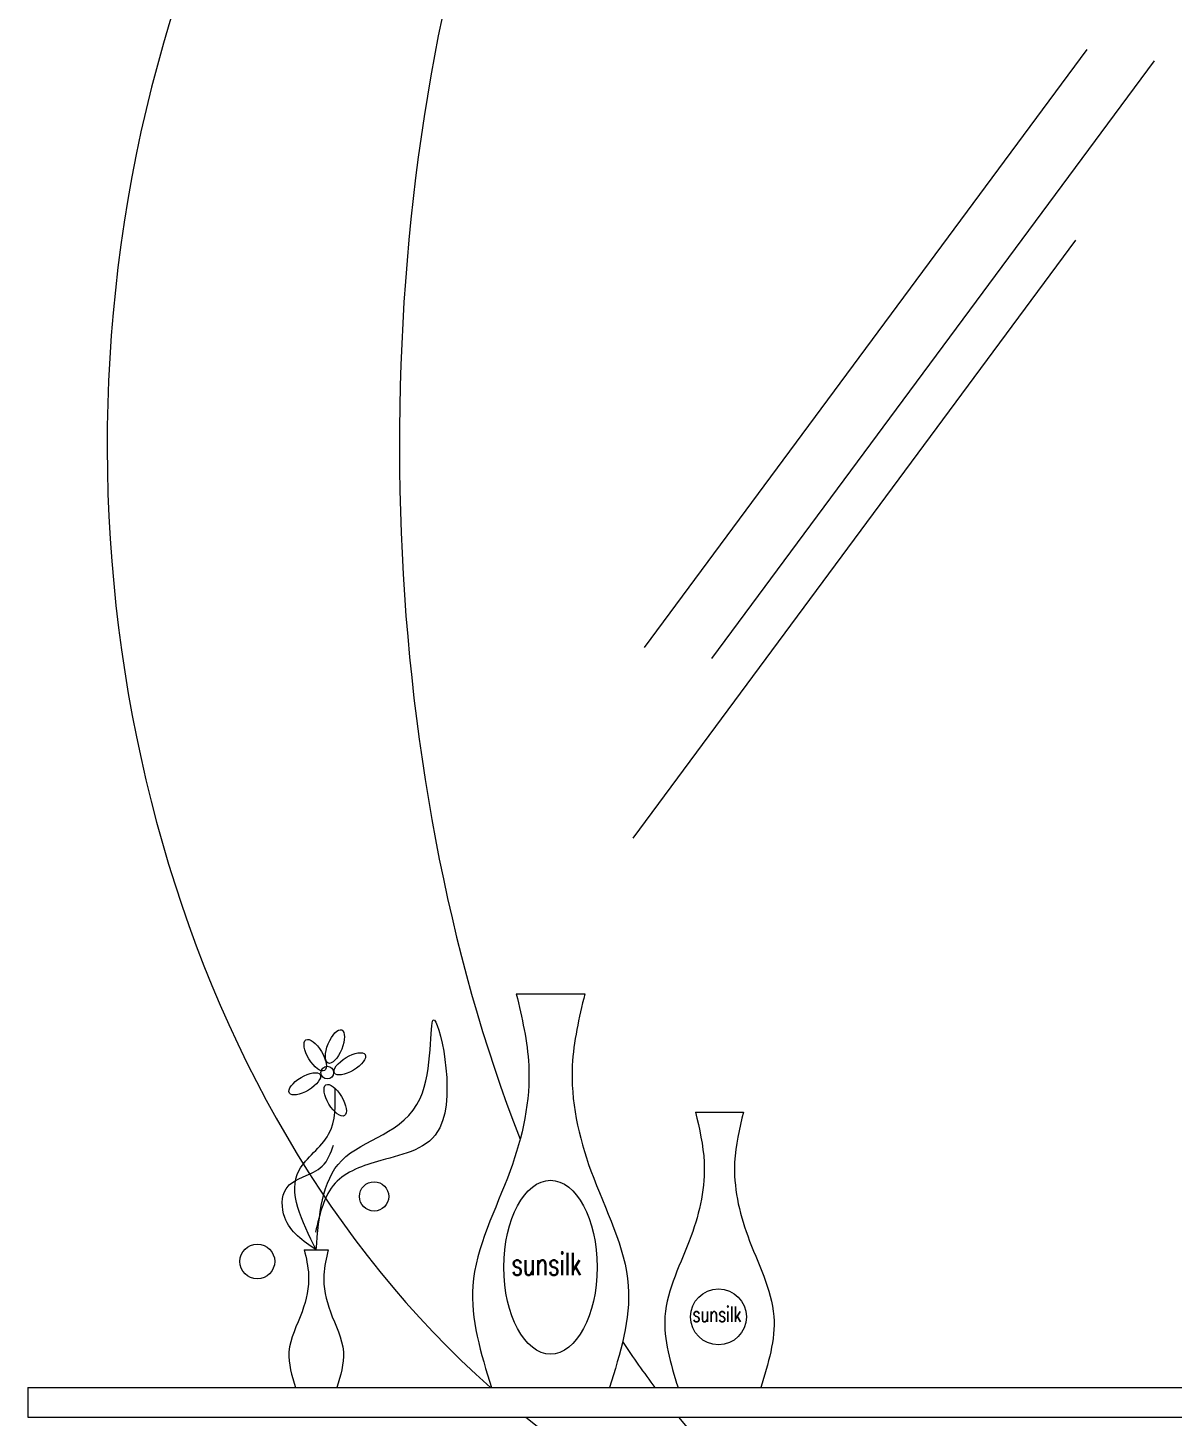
# Model space of a CAD drawing. Header units: inches. Extents: x 242965 to 445791, y 236206 to 423703.
# Drawn here: x 335987.4 to 336390.4, y 365081.1 to 365570 of the extents above; entities that cross this region are included whole.
import ezdxf

# ---------------------------------------------------------------- set-up
doc = ezdxf.new("R2010")
doc.units = ezdxf.units.IN
doc.header["$MEASUREMENT"] = 0
doc.layers.add('9', color=251, linetype='Continuous', lineweight=13)
doc.styles.add('DTEXT100', font='simplex.shx', dxfattribs={"width": 0.7, "height": 250})

# ---------------------------------------------------------------- blocks, each defined once
blk = doc.blocks.new('md-lavabo5')
for p, q in [((121.72, 1496.18), (-34, 1285.81)), ((145.43, 1492.23), (-10.29, 1281.86)), ((117.77, 1429.1), (-37.95, 1218.73)), ((-78.96, 1163.85), (-54.89, 1163.85)), ((-15.94, 1122.3), (0.91, 1122.3)), ((-153.57, 1073.82), (-145.15, 1073.82)), ((-250.82, 1025.34), (401.04, 1025.34)), ((-250.82, 1025.34), (-250.82, 1014.93)), ((-250.82, 1014.93), (401.04, 1014.93))]:
    blk.add_line(p, q)
for centre, radius in [((-145.46, 1136.2), 2.24), ((-129, 1092.63), 5.14), ((-170.07, 1069.74), 6.11), ((-7.84, 1050.24), 9.83)]:
    blk.add_circle(centre, radius)
for ratio, start_param, end_param in [(0.512382, -2.544012, 2.225313), (0.768573, -2.544012, 2.544012), (0.512382, 2.475434, 2.544012), (0.768573, 2.591828, 3.691358), (0.512382, 2.591828, 3.691358)]:
    blk.add_ellipse((85.47, 1357), major_axis=(0, 401.18), ratio=ratio, start_param=start_param, end_param=end_param)
for centre, major_axis, ratio in [((-142.77, 1145.35), (-2.38, -5.83), 0.406834), ((-149.7, 1142.31), (3.25, -5.4), 0.406834), ((-137.54, 1139.27), (-5.4, -3.25), 0.406834), ((-153.38, 1132.24), (-5.4, -3.25), 0.406834), ((-142.67, 1126.46), (3.25, -5.4), 0.406834), ((-66.92, 1067.72), (0, 30.59), 0.536504)]:
    blk.add_ellipse(centre, major_axis=major_axis, ratio=ratio)
for points in [[(-78.96, 1163.85), (-74.58, 1138.73), (-81.15, 1101.58), (-94.27, 1061.16), (-87.71, 1025.34)], [(-54.89, 1163.85), (-59.26, 1138.73), (-52.7, 1101.58), (-39.57, 1061.16), (-46.14, 1025.34)], [(-149.36, 1073.82), (-140.4, 1105.28), (-112.77, 1127.12), (-108.17, 1154.7), (-105.87, 1116.78), (-126.59, 1105.28), (-142.7, 1097.24), (-149.61, 1080)], [(-149.36, 1073.82), (-155.36, 1101.84), (-145, 1114.48), (-142.7, 1130.57)], [(-15.94, 1122.3), (-12.88, 1104.71), (-17.47, 1078.71), (-26.66, 1050.42), (-22.07, 1025.34)], [(0.91, 1122.3), (-2.15, 1104.71), (2.44, 1078.71), (11.63, 1050.42), (7.04, 1025.34)], [(-149.36, 1073.82), (-160.42, 1085.22), (-159.98, 1095.33), (-147.22, 1103.24), (-143.26, 1110.71)], [(-153.57, 1073.82), (-152.04, 1065.03), (-154.34, 1052.03), (-158.93, 1037.88), (-156.64, 1025.34)], [(-145.15, 1073.82), (-146.68, 1065.03), (-144.38, 1052.03), (-139.79, 1037.88), (-142.09, 1025.34)]]:
    blk.add_spline(points, degree=3)
at = {"style": 'DTEXT100', "width": 0.7}
for height, p in [(7.807, (-80.62, 1064.93)), (5.465, (-16.95, 1048.44))]:
    blk.add_text('sunsilk', height=height, dxfattribs=at).set_placement(p)

msp = doc.modelspace()

# ---------------------------------------------------------------- block references
at = {"layer": '9'}
msp.add_blockref('md-lavabo5', (336238.231, 364066.17), dxfattribs=at)

doc.saveas('drawing.dxf')
